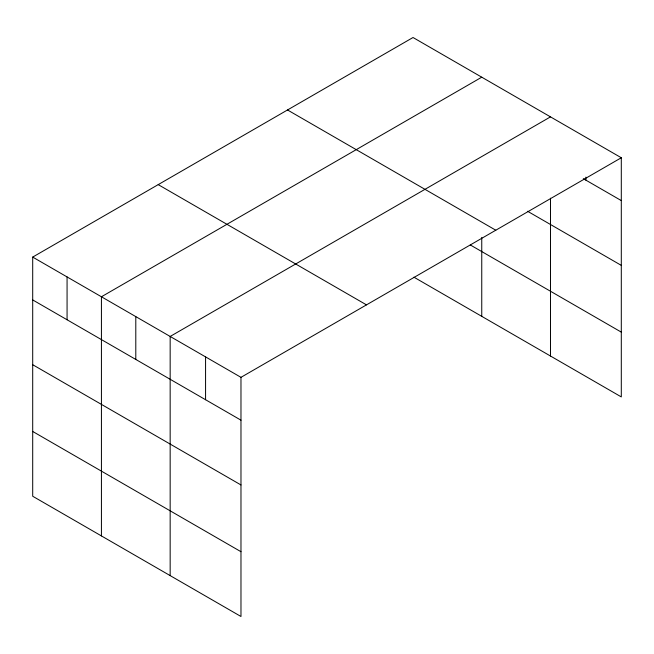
<?xml version="1.0" encoding="UTF-8"?>
<svg xmlns="http://www.w3.org/2000/svg" width="654" height="654" viewBox="0 0 654 654"><rect width="100%" height="100%" fill="white"/><g stroke="black" fill="none" stroke-linecap="round" stroke-linejoin="round"><path stroke-width="0.98" d="M621.3 157.753L240.974 377.333L240.974 616.493L32.7 496.247L32.7 257.087L413.026 37.507L621.3 157.753L621.3 396.913L413.908 277.173M481.753 77.188L101.427 296.769L101.427 535.928M550.488 116.87L170.163 336.45L170.163 575.61M583.303 178.656L621.3 200.59M527.574 211.267L621.3 265.377M287.515 109.97L495.789 230.216M470.3 244.948L621.3 332.126M158.211 184.624L366.485 304.87M32.7 257.087L240.974 377.333M32.7 299.924L240.974 420.17M32.7 364.711L240.974 484.957M32.7 431.46L240.974 551.706M585.894 177.095L585.894 180.152M550.488 198.178L550.488 356.029M481.753 237.402L481.753 316.348M205.569 356.888L205.569 399.733M135.795 316.61L135.795 359.447M67.068 276.928L67.068 319.765"/></g></svg>
